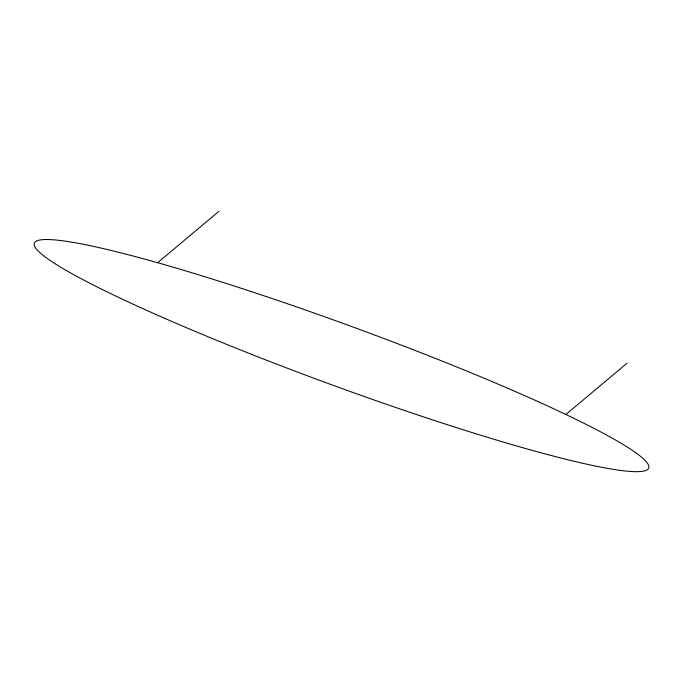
<?xml version="1.0" encoding="UTF-8"?>
<svg xmlns="http://www.w3.org/2000/svg" width="683" height="683" viewBox="0 0 683 683"><rect width="100%" height="100%" fill="white"/><g stroke="black" fill="none" stroke-linecap="round" stroke-linejoin="round"><path stroke-width="1.02" d="M157.628 262.724L218.91 211.346M565.883 414.487L627.165 363.108M164.868 318.415A327.14 30.786 20.1 0 0 647.689 469.417A327.14 30.786 20.1 0 0 211.943 278.946A327.14 30.786 20.1 0 0 164.868 318.415"/></g></svg>
